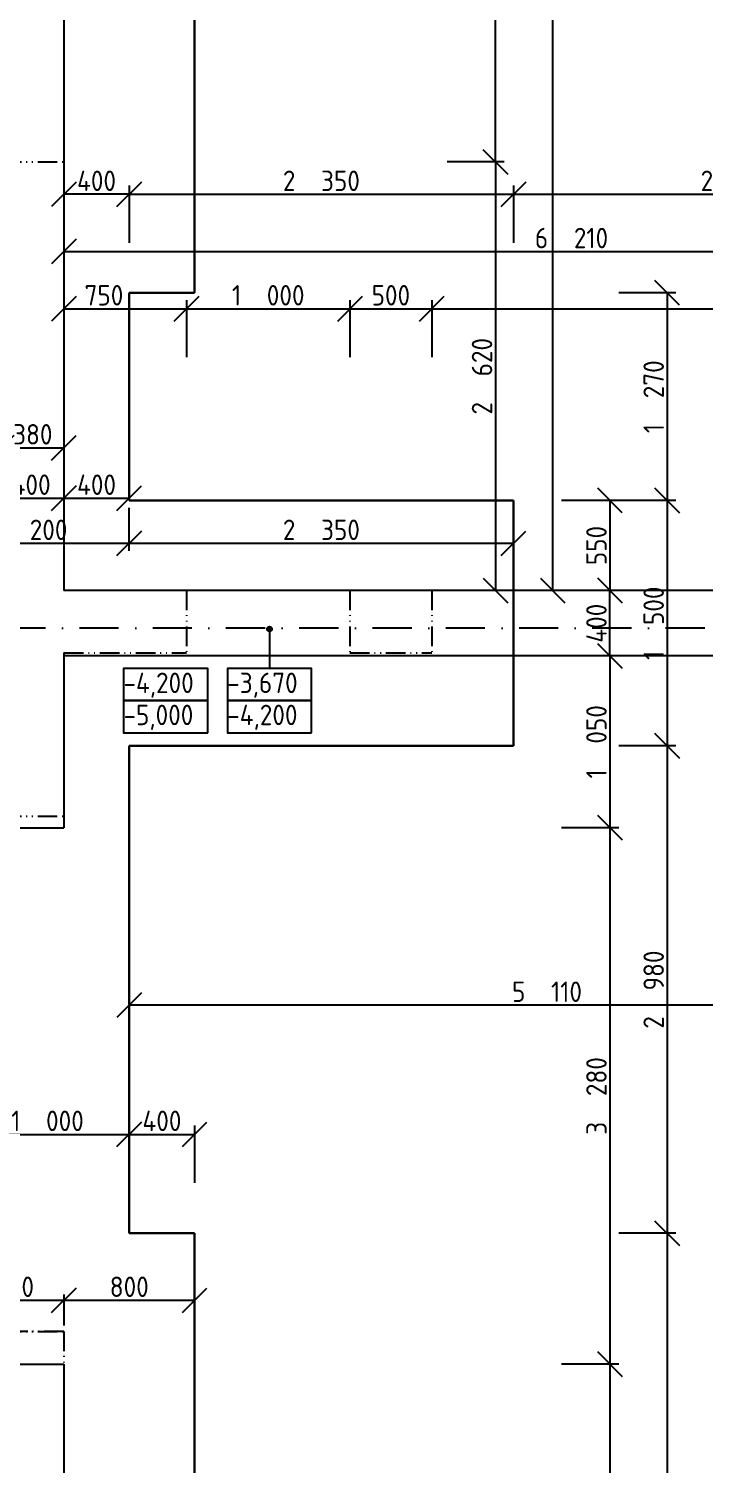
# Model space of a CAD drawing. Extents: x 4511820 to 5180432, y -1526536 to -944957.
# Drawn here: x 4994036 to 4998168, y -1490930 to -1482153 of the extents above; entities that cross this region are included whole.
import ezdxf

# ---------------------------------------------------------------- set-up
doc = ezdxf.new("R2010")
doc.units = 0
doc.header["$MEASUREMENT"] = 0
doc.linetypes.add('ACAD_ISO12W100', pattern=[22, 12, -3, 0.5, -3, 0.5, -3])
doc.linetypes.add('BODKOCIARKOVANA_3', pattern=[5.6, 3, -1.3, 0, -1.3])
doc.layers.get('0').update_dxf_attribs({"linetype": 'CONTINUOUS'})
doc.layers.get('Defpoints').update_dxf_attribs({"color": 61, "linetype": 'CONTINUOUS'})
for name, color, linetype in [('KÓTY', 4, 'CONTINUOUS'), ('MÚRY', 1, 'CONTINUOUS'), ('osi', 253, 'CONTINUOUS'), ('TENKÁ', 7, 'CONTINUOUS')]:
    doc.layers.add(name, color=color, linetype=linetype)
doc.styles.add('STYLE1', font='isocp.shx')
doc.dimstyles.new('STANDARD-50', dxfattribs={"dimtxt": 125, "dimasz": 150, "dimexe": 10, "dimexo": 200, "dimgap": 20, "dimtad": 1, "dimdsep": 46, "dimlunit": 6, "dimtxsty": 'STYLE1', "dimblk1": 'OBLIQUE', "dimblk2": 'OBLIQUE', "dimsah": 1, "dimcen": 2.5, "dimse1": 1, "dimse2": 1, "dimadec": 0, "dimazin": 0, "dimtfac": 1, "dimtmove": 1, "dimatfit": 3, "dimldrblk": 'OBLIQUE', "dimfxl": 1, "dimtolj": 1, "dimtzin": 0, "dimarcsym": 0})

# ---------------------------------------------------------------- blocks, each defined once
blk = doc.blocks.new('_OBLIQUE')
at = {"color": 0, "linetype": 'ByBlock'}
blk.add_line((-0.5, -0.5), (0.5, 0.5), dxfattribs=at)
blk = doc.blocks.new('*D43040')
at = {"layer": 'Defpoints', "color": 0}
for p in [(4994651, -1485038), (4993451, -1485299.5), (4994651, -1485299.5)]:
    blk.add_point(p, dxfattribs=at)
at = {"layer": 'KÓTY', "color": 0, "lineweight": -2}
blk.add_line((4993451, -1485299.5), (4994651, -1485299.5), dxfattribs=at)
at = {"layer": 'KÓTY', "color": 0, "linetype": 'ByBlock', "lineweight": -2, "xscale": 150, "yscale": 150, "zscale": 150, "rotation": 180}
blk.add_blockref('_OBLIQUE', (4993451, -1485299.5), dxfattribs=at)
at = {"layer": 'KÓTY', "color": 0, "linetype": 'ByBlock', "lineweight": -2, "xscale": 150, "yscale": 150, "zscale": 150}
blk.add_blockref('_OBLIQUE', (4994651, -1485299.5), dxfattribs=at)
at = {"layer": 'KÓTY', "color": 0, "insert": (4994051, -1485217), "char_height": 125, "attachment_point": 5, "style": 'STYLE1'}
blk.add_mtext('\\A1;1ﾠ200', dxfattribs=at)
blk = doc.blocks.new('*D43041')
at = {"layer": 'Defpoints', "color": 0}
for p in [(4994651, -1485038), (4997001, -1485038), (4997001, -1485299.5)]:
    blk.add_point(p, dxfattribs=at)
at = {"layer": 'KÓTY', "color": 0, "lineweight": -2}
blk.add_line((4994651, -1485299.5), (4997001, -1485299.5), dxfattribs=at)
at = {"layer": 'KÓTY', "color": 0, "linetype": 'ByBlock', "lineweight": -2, "xscale": 150, "yscale": 150, "zscale": 150, "rotation": 180}
blk.add_blockref('_OBLIQUE', (4994651, -1485299.5), dxfattribs=at)
at = {"layer": 'KÓTY', "color": 0, "linetype": 'ByBlock', "lineweight": -2, "xscale": 150, "yscale": 150, "zscale": 150}
blk.add_blockref('_OBLIQUE', (4997001, -1485299.5), dxfattribs=at)
at = {"layer": 'KÓTY', "color": 0, "insert": (4995826, -1485217), "char_height": 125, "attachment_point": 5, "style": 'STYLE1'}
blk.add_mtext('\\A1;2ﾠ350', dxfattribs=at)
blk = doc.blocks.new('*D43047')
at = {"layer": 'Defpoints', "color": 0}
for p in [(4993851, -1485048.5), (4994251, -1485023.5), (4994251, -1485048.5)]:
    blk.add_point(p, dxfattribs=at)
at = {"layer": 'KÓTY', "color": 0, "lineweight": -2}
blk.add_line((4993851, -1485023.5), (4994251, -1485023.5), dxfattribs=at)
at = {"layer": 'KÓTY', "color": 0, "linetype": 'ByBlock', "lineweight": -2, "xscale": 150, "yscale": 150, "zscale": 150, "rotation": 180}
blk.add_blockref('_OBLIQUE', (4993851, -1485023.5), dxfattribs=at)
at = {"layer": 'KÓTY', "color": 0, "linetype": 'ByBlock', "lineweight": -2, "xscale": 150, "yscale": 150, "zscale": 150}
blk.add_blockref('_OBLIQUE', (4994251, -1485023.5), dxfattribs=at)
at = {"layer": 'KÓTY', "color": 0, "insert": (4994051, -1484941), "char_height": 125, "attachment_point": 5, "style": 'STYLE1'}
blk.add_mtext('\\A1;400', dxfattribs=at)
blk = doc.blocks.new('*D43048')
at = {"layer": 'Defpoints', "color": 0}
for p in [(4994251, -1485048.5), (4994651, -1485023.5), (4994651, -1485038)]:
    blk.add_point(p, dxfattribs=at)
at = {"layer": 'KÓTY', "color": 0, "lineweight": -2}
blk.add_line((4994251, -1485023.5), (4994651, -1485023.5), dxfattribs=at)
at = {"layer": 'KÓTY', "color": 0, "linetype": 'ByBlock', "lineweight": -2, "xscale": 150, "yscale": 150, "zscale": 150, "rotation": 180}
blk.add_blockref('_OBLIQUE', (4994251, -1485023.5), dxfattribs=at)
at = {"layer": 'KÓTY', "color": 0, "linetype": 'ByBlock', "lineweight": -2, "xscale": 150, "yscale": 150, "zscale": 150}
blk.add_blockref('_OBLIQUE', (4994651, -1485023.5), dxfattribs=at)
at = {"layer": 'KÓTY', "color": 0, "insert": (4994451, -1484941), "char_height": 125, "attachment_point": 5, "style": 'STYLE1'}
blk.add_mtext('\\A1;400', dxfattribs=at)
blk = doc.blocks.new('*D43055')
at = {"layer": 'Defpoints', "color": 0}
for p in [(4993871, -1484715.5), (4994251, -1484715.5), (4994251, -1484715.5)]:
    blk.add_point(p, dxfattribs=at)
at = {"layer": 'KÓTY', "color": 0, "lineweight": -2}
blk.add_line((4993871, -1484715.5), (4994251, -1484715.5), dxfattribs=at)
at = {"layer": 'KÓTY', "color": 0, "linetype": 'ByBlock', "lineweight": -2, "xscale": 150, "yscale": 150, "zscale": 150, "rotation": 180}
blk.add_blockref('_OBLIQUE', (4993871, -1484715.5), dxfattribs=at)
at = {"layer": 'KÓTY', "color": 0, "linetype": 'ByBlock', "lineweight": -2, "xscale": 150, "yscale": 150, "zscale": 150}
blk.add_blockref('_OBLIQUE', (4994251, -1484715.5), dxfattribs=at)
at = {"layer": 'KÓTY', "color": 0, "insert": (4994061, -1484633), "char_height": 125, "attachment_point": 5, "style": 'STYLE1'}
blk.add_mtext('\\A1;380', dxfattribs=at)
blk = doc.blocks.new('*D43093')
at = {"layer": 'Defpoints', "color": 0}
for p in [(4993651, -1488913), (4994651, -1488913), (4994651, -1488913)]:
    blk.add_point(p, dxfattribs=at)
at = {"layer": 'KÓTY', "color": 0, "lineweight": -2}
blk.add_line((4993651, -1488913), (4994651, -1488913), dxfattribs=at)
at = {"layer": 'KÓTY', "color": 0, "linetype": 'ByBlock', "lineweight": -2, "xscale": 150, "yscale": 150, "zscale": 150, "rotation": 180}
blk.add_blockref('_OBLIQUE', (4993651, -1488913), dxfattribs=at)
at = {"layer": 'KÓTY', "color": 0, "linetype": 'ByBlock', "lineweight": -2, "xscale": 150, "yscale": 150, "zscale": 150}
blk.add_blockref('_OBLIQUE', (4994651, -1488913), dxfattribs=at)
at = {"layer": 'KÓTY', "color": 0, "insert": (4994151, -1488830.5), "char_height": 125, "attachment_point": 5, "style": 'STYLE1'}
blk.add_mtext('\\A1;1ﾠ000', dxfattribs=at)
blk = doc.blocks.new('*D43094')
at = {"layer": 'Defpoints', "color": 0}
for p in [(4995051, -1488913), (4994651, -1489518), (4995051, -1489518)]:
    blk.add_point(p, dxfattribs=at)
at = {"layer": 'KÓTY', "color": 0, "lineweight": -2}
blk.add_line((4994651, -1488913), (4995051, -1488913), dxfattribs=at)
at = {"layer": 'KÓTY', "color": 0, "linetype": 'ByBlock', "lineweight": -2, "xscale": 150, "yscale": 150, "zscale": 150, "rotation": 180}
blk.add_blockref('_OBLIQUE', (4994651, -1488913), dxfattribs=at)
at = {"layer": 'KÓTY', "color": 0, "linetype": 'ByBlock', "lineweight": -2, "xscale": 150, "yscale": 150, "zscale": 150}
blk.add_blockref('_OBLIQUE', (4995051, -1488913), dxfattribs=at)
at = {"layer": 'KÓTY', "color": 0, "insert": (4994851, -1488830.5), "char_height": 125, "attachment_point": 5, "style": 'STYLE1'}
blk.add_mtext('\\A1;400', dxfattribs=at)
blk = doc.blocks.new('*D43107')
at = {"layer": 'Defpoints', "color": 0}
for p in [(4994251, -1489927.5), (4993651, -1490118), (4994251, -1490118)]:
    blk.add_point(p, dxfattribs=at)
at = {"layer": 'KÓTY', "color": 0, "lineweight": -2}
blk.add_line((4993651, -1489927.5), (4994251, -1489927.5), dxfattribs=at)
at = {"layer": 'KÓTY', "color": 0, "linetype": 'ByBlock', "lineweight": -2, "xscale": 150, "yscale": 150, "zscale": 150, "rotation": 180}
blk.add_blockref('_OBLIQUE', (4993651, -1489927.5), dxfattribs=at)
at = {"layer": 'KÓTY', "color": 0, "linetype": 'ByBlock', "lineweight": -2, "xscale": 150, "yscale": 150, "zscale": 150}
blk.add_blockref('_OBLIQUE', (4994251, -1489927.5), dxfattribs=at)
at = {"layer": 'KÓTY', "color": 0, "insert": (4993951, -1489845), "char_height": 125, "attachment_point": 5, "style": 'STYLE1'}
blk.add_mtext('\\A1;600', dxfattribs=at)
blk = doc.blocks.new('*D43108')
at = {"layer": 'Defpoints', "color": 0}
for p in [(4995051, -1489927.5), (4994251, -1490118), (4995051, -1490118)]:
    blk.add_point(p, dxfattribs=at)
at = {"layer": 'KÓTY', "color": 0, "lineweight": -2}
blk.add_line((4994251, -1489927.5), (4995051, -1489927.5), dxfattribs=at)
at = {"layer": 'KÓTY', "color": 0, "linetype": 'ByBlock', "lineweight": -2, "xscale": 150, "yscale": 150, "zscale": 150, "rotation": 180}
blk.add_blockref('_OBLIQUE', (4994251, -1489927.5), dxfattribs=at)
at = {"layer": 'KÓTY', "color": 0, "linetype": 'ByBlock', "lineweight": -2, "xscale": 150, "yscale": 150, "zscale": 150}
blk.add_blockref('_OBLIQUE', (4995051, -1489927.5), dxfattribs=at)
at = {"layer": 'KÓTY', "color": 0, "insert": (4994651, -1489845), "char_height": 125, "attachment_point": 5, "style": 'STYLE1'}
blk.add_mtext('\\A1;800', dxfattribs=at)
blk = doc.blocks.new('*D43111')
at = {"layer": 'Defpoints', "color": 0}
for p in [(4997001, -1485038), (4997001, -1486538), (4997941, -1486538)]:
    blk.add_point(p, dxfattribs=at)
at = {"layer": 'KÓTY', "color": 0, "lineweight": -2}
blk.add_line((4997941, -1485038), (4997941, -1486538), dxfattribs=at)
at = {"layer": 'KÓTY', "color": 0, "linetype": 'ByBlock', "lineweight": -2, "xscale": 150, "yscale": 150, "zscale": 150}
for p, rotation in [((4997941, -1485038), 90), ((4997941, -1486538), 270)]:
    blk.add_blockref('_OBLIQUE', p, dxfattribs=dict(at, rotation=rotation))
at = {"layer": 'KÓTY', "color": 0, "insert": (4997858.5, -1485788), "char_height": 125, "attachment_point": 5, "rotation": 90, "style": 'STYLE1'}
blk.add_mtext('\\A1;1ﾠ500', dxfattribs=at)
blk = doc.blocks.new('*D43112')
at = {"layer": 'Defpoints', "color": 0}
for p in [(4997001, -1486538), (4995051, -1489518), (4997941, -1489518)]:
    blk.add_point(p, dxfattribs=at)
at = {"layer": 'KÓTY', "color": 0, "lineweight": -2}
blk.add_line((4997941, -1486538), (4997941, -1489518), dxfattribs=at)
at = {"layer": 'KÓTY', "color": 0, "linetype": 'ByBlock', "lineweight": -2, "xscale": 150, "yscale": 150, "zscale": 150}
for p, rotation in [((4997941, -1486538), 90), ((4997941, -1489518), 270)]:
    blk.add_blockref('_OBLIQUE', p, dxfattribs=dict(at, rotation=rotation))
at = {"layer": 'KÓTY', "color": 0, "insert": (4997858.5, -1488028), "char_height": 125, "attachment_point": 5, "rotation": 90, "style": 'STYLE1'}
blk.add_mtext('\\A1;2ﾠ980', dxfattribs=at)
blk = doc.blocks.new('*D43113')
at = {"layer": 'Defpoints', "color": 0}
for p in [(4995051, -1489518), (4995051, -1500068), (4997941, -1500068)]:
    blk.add_point(p, dxfattribs=at)
at = {"layer": 'KÓTY', "color": 0, "lineweight": -2}
blk.add_line((4997941, -1489518), (4997941, -1500068), dxfattribs=at)
at = {"layer": 'KÓTY', "color": 0, "linetype": 'ByBlock', "lineweight": -2, "xscale": 150, "yscale": 150, "zscale": 150}
for p, rotation in [((4997941, -1489518), 90), ((4997941, -1500068), 270)]:
    blk.add_blockref('_OBLIQUE', p, dxfattribs=dict(at, rotation=rotation))
at = {"layer": 'KÓTY', "color": 0, "insert": (4997858.5, -1494793), "char_height": 125, "attachment_point": 5, "rotation": 90, "style": 'STYLE1'}
blk.add_mtext('\\A1;10ﾠ550', dxfattribs=at)
blk = doc.blocks.new('*D43115')
at = {"layer": 'Defpoints', "color": 0}
for p in [(4994251, -1485988), (4994251, -1487038), (4997591, -1487038)]:
    blk.add_point(p, dxfattribs=at)
at = {"layer": 'KÓTY', "color": 0, "lineweight": -2}
blk.add_line((4997591, -1485988), (4997591, -1487038), dxfattribs=at)
at = {"layer": 'KÓTY', "color": 0, "linetype": 'ByBlock', "lineweight": -2, "xscale": 150, "yscale": 150, "zscale": 150}
for p, rotation in [((4997591, -1485988), 90), ((4997591, -1487038), 270)]:
    blk.add_blockref('_OBLIQUE', p, dxfattribs=dict(at, rotation=rotation))
at = {"layer": 'KÓTY', "color": 0, "insert": (4997508.5, -1486513), "char_height": 125, "attachment_point": 5, "rotation": 90, "style": 'STYLE1'}
blk.add_mtext('\\A1;1ﾠ050', dxfattribs=at)
blk = doc.blocks.new('*D43120')
at = {"layer": 'Defpoints', "color": 0}
for p in [(4994051, -1487038), (4994051, -1490318), (4997591, -1490318)]:
    blk.add_point(p, dxfattribs=at)
at = {"layer": 'KÓTY', "color": 0, "lineweight": -2}
blk.add_line((4997591, -1487038), (4997591, -1490318), dxfattribs=at)
at = {"layer": 'KÓTY', "color": 0, "linetype": 'ByBlock', "lineweight": -2, "xscale": 150, "yscale": 150, "zscale": 150}
for p, rotation in [((4997591, -1487038), 90), ((4997591, -1490318), 270)]:
    blk.add_blockref('_OBLIQUE', p, dxfattribs=dict(at, rotation=rotation))
at = {"layer": 'KÓTY', "color": 0, "insert": (4997508.5, -1488678), "char_height": 125, "attachment_point": 5, "rotation": 90, "style": 'STYLE1'}
blk.add_mtext('\\A1;3ﾠ280', dxfattribs=at)
blk = doc.blocks.new('*D43121')
at = {"layer": 'Defpoints', "color": 0}
for p in [(4994051, -1490318), (4994251, -1498868), (4997591, -1498868)]:
    blk.add_point(p, dxfattribs=at)
at = {"layer": 'KÓTY', "color": 0, "lineweight": -2}
blk.add_line((4997591, -1490318), (4997591, -1498868), dxfattribs=at)
at = {"layer": 'KÓTY', "color": 0, "linetype": 'ByBlock', "lineweight": -2, "xscale": 150, "yscale": 150, "zscale": 150}
for p, rotation in [((4997591, -1490318), 90), ((4997591, -1498868), 270)]:
    blk.add_blockref('_OBLIQUE', p, dxfattribs=dict(at, rotation=rotation))
at = {"layer": 'KÓTY', "color": 0, "insert": (4997508.5, -1494593), "char_height": 125, "attachment_point": 5, "rotation": 90, "style": 'STYLE1'}
blk.add_mtext('\\A1;8ﾠ550', dxfattribs=at)
blk = doc.blocks.new('*D43124')
at = {"layer": 'Defpoints', "color": 0}
for p in [(4997591, -1485588), (4997591, -1485588), (4997591, -1485988)]:
    blk.add_point(p, dxfattribs=at)
at = {"layer": 'KÓTY', "color": 0, "lineweight": -2}
blk.add_line((4997591, -1485988), (4997591, -1485588), dxfattribs=at)
at = {"layer": 'KÓTY', "color": 0, "linetype": 'ByBlock', "lineweight": -2, "xscale": 150, "yscale": 150, "zscale": 150}
for p, rotation in [((4997591, -1485588), 90), ((4997591, -1485988), 270)]:
    blk.add_blockref('_OBLIQUE', p, dxfattribs=dict(at, rotation=rotation))
at = {"layer": 'KÓTY', "color": 0, "insert": (4997508.5, -1485788), "char_height": 125, "attachment_point": 5, "rotation": 90, "style": 'STYLE1'}
blk.add_mtext('\\A1;400', dxfattribs=at)
blk = doc.blocks.new('*D43125')
at = {"layer": 'Defpoints', "color": 0}
for p in [(4997001, -1485038), (4997001, -1485588), (4997591, -1485588)]:
    blk.add_point(p, dxfattribs=at)
at = {"layer": 'KÓTY', "color": 0, "lineweight": -2}
blk.add_line((4997591, -1485038), (4997591, -1485588), dxfattribs=at)
at = {"layer": 'KÓTY', "color": 0, "linetype": 'ByBlock', "lineweight": -2, "xscale": 150, "yscale": 150, "zscale": 150}
for p, rotation in [((4997591, -1485038), 90), ((4997591, -1485588), 270)]:
    blk.add_blockref('_OBLIQUE', p, dxfattribs=dict(at, rotation=rotation))
at = {"layer": 'KÓTY', "color": 0, "insert": (4997508.5, -1485313), "char_height": 125, "attachment_point": 5, "rotation": 90, "style": 'STYLE1'}
blk.add_mtext('\\A1;550', dxfattribs=at)
blk = doc.blocks.new('*D43234')
at = {"layer": 'Defpoints', "color": 0}
for p in [(5026541, -1481806), (4995051, -1483784.6), (5026541, -1483784.6)]:
    blk.add_point(p, dxfattribs=at)
at = {"layer": 'KÓTY', "color": 0, "lineweight": -2}
blk.add_line((4995051, -1481806), (5026541, -1481806), dxfattribs=at)
at = {"layer": 'KÓTY', "color": 0, "linetype": 'ByBlock', "lineweight": -2, "xscale": 150, "yscale": 150, "zscale": 150, "rotation": 180}
blk.add_blockref('_OBLIQUE', (4995051, -1481806), dxfattribs=at)
at = {"layer": 'KÓTY', "color": 0, "linetype": 'ByBlock', "lineweight": -2, "xscale": 150, "yscale": 150, "zscale": 150}
blk.add_blockref('_OBLIQUE', (5026541, -1481806), dxfattribs=at)
at = {"layer": 'KÓTY', "color": 0, "insert": (5010796, -1481723.5), "char_height": 125, "attachment_point": 5, "style": 'STYLE1'}
blk.add_mtext('\\A1;31ﾠ490', dxfattribs=at)
blk = doc.blocks.new('*D43520')
at = {"layer": 'Defpoints', "color": 0}
for p in [(4997001, -1483165.5), (4994651, -1485118), (4997001, -1485118)]:
    blk.add_point(p, dxfattribs=at)
at = {"layer": 'KÓTY', "color": 0, "lineweight": -2}
blk.add_line((4994651, -1483165.5), (4997001, -1483165.5), dxfattribs=at)
at = {"layer": 'KÓTY', "color": 0, "linetype": 'ByBlock', "lineweight": -2, "xscale": 150, "yscale": 150, "zscale": 150, "rotation": 180}
blk.add_blockref('_OBLIQUE', (4994651, -1483165.5), dxfattribs=at)
at = {"layer": 'KÓTY', "color": 0, "linetype": 'ByBlock', "lineweight": -2, "xscale": 150, "yscale": 150, "zscale": 150}
blk.add_blockref('_OBLIQUE', (4997001, -1483165.5), dxfattribs=at)
at = {"layer": 'KÓTY', "color": 0, "insert": (4995826, -1483083), "char_height": 125, "attachment_point": 5, "style": 'STYLE1'}
blk.add_mtext('\\A1;2ﾠ350', dxfattribs=at)
blk = doc.blocks.new('*D43522')
at = {"layer": 'Defpoints', "color": 0}
for p in [(4994251, -1483165.5), (4994251, -1483848), (4994651, -1483848)]:
    blk.add_point(p, dxfattribs=at)
at = {"layer": 'KÓTY', "color": 0, "lineweight": -2}
blk.add_line((4994651, -1483165.5), (4994251, -1483165.5), dxfattribs=at)
at = {"layer": 'KÓTY', "color": 0, "linetype": 'ByBlock', "lineweight": -2, "xscale": 150, "yscale": 150, "zscale": 150, "rotation": 180}
blk.add_blockref('_OBLIQUE', (4994251, -1483165.5), dxfattribs=at)
at = {"layer": 'KÓTY', "color": 0, "linetype": 'ByBlock', "lineweight": -2, "xscale": 150, "yscale": 150, "zscale": 150}
blk.add_blockref('_OBLIQUE', (4994651, -1483165.5), dxfattribs=at)
at = {"layer": 'KÓTY', "color": 0, "insert": (4994451, -1483083), "char_height": 125, "attachment_point": 5, "style": 'STYLE1'}
blk.add_mtext('\\A1;400', dxfattribs=at)
blk = doc.blocks.new('*D43523')
at = {"layer": 'Defpoints', "color": 0}
for p in [(5000461, -1483515.5), (4994251, -1485668), (5000461, -1485668)]:
    blk.add_point(p, dxfattribs=at)
at = {"layer": 'KÓTY', "color": 0, "lineweight": -2}
blk.add_line((4994251, -1483515.5), (5000461, -1483515.5), dxfattribs=at)
at = {"layer": 'KÓTY', "color": 0, "linetype": 'ByBlock', "lineweight": -2, "xscale": 150, "yscale": 150, "zscale": 150, "rotation": 180}
blk.add_blockref('_OBLIQUE', (4994251, -1483515.5), dxfattribs=at)
at = {"layer": 'KÓTY', "color": 0, "linetype": 'ByBlock', "lineweight": -2, "xscale": 150, "yscale": 150, "zscale": 150}
blk.add_blockref('_OBLIQUE', (5000461, -1483515.5), dxfattribs=at)
at = {"layer": 'KÓTY', "color": 0, "insert": (4997356, -1483433), "char_height": 125, "attachment_point": 5, "style": 'STYLE1'}
blk.add_mtext('\\A1;6ﾠ210', dxfattribs=at)
blk = doc.blocks.new('*D43525')
at = {"layer": 'Defpoints', "color": 0}
for p in [(4999761, -1483165.5), (4997001, -1485118), (4999761, -1485118)]:
    blk.add_point(p, dxfattribs=at)
at = {"layer": 'KÓTY', "color": 0, "lineweight": -2}
blk.add_line((4997001, -1483165.5), (4999761, -1483165.5), dxfattribs=at)
at = {"layer": 'KÓTY', "color": 0, "linetype": 'ByBlock', "lineweight": -2, "xscale": 150, "yscale": 150, "zscale": 150, "rotation": 180}
blk.add_blockref('_OBLIQUE', (4997001, -1483165.5), dxfattribs=at)
at = {"layer": 'KÓTY', "color": 0, "linetype": 'ByBlock', "lineweight": -2, "xscale": 150, "yscale": 150, "zscale": 150}
blk.add_blockref('_OBLIQUE', (4999761, -1483165.5), dxfattribs=at)
at = {"layer": 'KÓTY', "color": 0, "insert": (4998381, -1483083), "char_height": 125, "attachment_point": 5, "style": 'STYLE1'}
blk.add_mtext('\\A1;2ﾠ760', dxfattribs=at)
blk = doc.blocks.new('*D43534')
at = {"layer": 'Defpoints', "color": 0}
for p in [(4995001, -1483865.5), (4994251, -1485668), (4995001, -1485668)]:
    blk.add_point(p, dxfattribs=at)
at = {"layer": 'KÓTY', "color": 0, "lineweight": -2}
blk.add_line((4994251, -1483865.5), (4995001, -1483865.5), dxfattribs=at)
at = {"layer": 'KÓTY', "color": 0, "linetype": 'ByBlock', "lineweight": -2, "xscale": 150, "yscale": 150, "zscale": 150, "rotation": 180}
blk.add_blockref('_OBLIQUE', (4994251, -1483865.5), dxfattribs=at)
at = {"layer": 'KÓTY', "color": 0, "linetype": 'ByBlock', "lineweight": -2, "xscale": 150, "yscale": 150, "zscale": 150}
blk.add_blockref('_OBLIQUE', (4995001, -1483865.5), dxfattribs=at)
at = {"layer": 'KÓTY', "color": 0, "insert": (4994496, -1483783), "char_height": 125, "attachment_point": 5, "style": 'STYLE1'}
blk.add_mtext('\\A1;750', dxfattribs=at)
blk = doc.blocks.new('*D43535')
at = {"layer": 'Defpoints', "color": 0}
for p in [(4996001, -1483865.5), (4995001, -1485668), (4996001, -1485668)]:
    blk.add_point(p, dxfattribs=at)
at = {"layer": 'KÓTY', "color": 0, "lineweight": -2}
blk.add_line((4995001, -1483865.5), (4996001, -1483865.5), dxfattribs=at)
at = {"layer": 'KÓTY', "color": 0, "linetype": 'ByBlock', "lineweight": -2, "xscale": 150, "yscale": 150, "zscale": 150, "rotation": 180}
blk.add_blockref('_OBLIQUE', (4995001, -1483865.5), dxfattribs=at)
at = {"layer": 'KÓTY', "color": 0, "linetype": 'ByBlock', "lineweight": -2, "xscale": 150, "yscale": 150, "zscale": 150}
blk.add_blockref('_OBLIQUE', (4996001, -1483865.5), dxfattribs=at)
at = {"layer": 'KÓTY', "color": 0, "insert": (4995501, -1483783), "char_height": 125, "attachment_point": 5, "style": 'STYLE1'}
blk.add_mtext('\\A1;1ﾠ000', dxfattribs=at)
blk = doc.blocks.new('*D43536')
at = {"layer": 'Defpoints', "color": 0}
for p in [(4996501, -1483865.5), (4996001, -1485668), (4996501, -1485668)]:
    blk.add_point(p, dxfattribs=at)
at = {"layer": 'KÓTY', "color": 0, "lineweight": -2}
blk.add_line((4996001, -1483865.5), (4996501, -1483865.5), dxfattribs=at)
at = {"layer": 'KÓTY', "color": 0, "linetype": 'ByBlock', "lineweight": -2, "xscale": 150, "yscale": 150, "zscale": 150, "rotation": 180}
blk.add_blockref('_OBLIQUE', (4996001, -1483865.5), dxfattribs=at)
at = {"layer": 'KÓTY', "color": 0, "linetype": 'ByBlock', "lineweight": -2, "xscale": 150, "yscale": 150, "zscale": 150}
blk.add_blockref('_OBLIQUE', (4996501, -1483865.5), dxfattribs=at)
at = {"layer": 'KÓTY', "color": 0, "insert": (4996251, -1483783), "char_height": 125, "attachment_point": 5, "style": 'STYLE1'}
blk.add_mtext('\\A1;500', dxfattribs=at)
blk = doc.blocks.new('*D43537')
at = {"layer": 'Defpoints', "color": 0}
for p in [(5000511, -1483865.5), (4996501, -1485668), (5000511, -1485668)]:
    blk.add_point(p, dxfattribs=at)
at = {"layer": 'KÓTY', "color": 0, "lineweight": -2}
blk.add_line((4996501, -1483865.5), (5000511, -1483865.5), dxfattribs=at)
at = {"layer": 'KÓTY', "color": 0, "linetype": 'ByBlock', "lineweight": -2, "xscale": 150, "yscale": 150, "zscale": 150, "rotation": 180}
blk.add_blockref('_OBLIQUE', (4996501, -1483865.5), dxfattribs=at)
at = {"layer": 'KÓTY', "color": 0, "linetype": 'ByBlock', "lineweight": -2, "xscale": 150, "yscale": 150, "zscale": 150}
blk.add_blockref('_OBLIQUE', (5000511, -1483865.5), dxfattribs=at)
at = {"layer": 'KÓTY', "color": 0, "insert": (4998506, -1483783), "char_height": 125, "attachment_point": 5, "style": 'STYLE1'}
blk.add_mtext('\\A1;4ﾠ010', dxfattribs=at)
blk = doc.blocks.new('*D43566')
at = {"layer": 'Defpoints', "color": 0}
for p in [(4994651, -1483768), (4994651, -1485038), (4997941, -1485038)]:
    blk.add_point(p, dxfattribs=at)
at = {"layer": 'KÓTY', "color": 0, "lineweight": -2}
blk.add_line((4997941, -1483768), (4997941, -1485038), dxfattribs=at)
at = {"layer": 'KÓTY', "color": 0, "linetype": 'ByBlock', "lineweight": -2, "xscale": 150, "yscale": 150, "zscale": 150}
for p, rotation in [((4997941, -1483768), 90), ((4997941, -1485038), 270)]:
    blk.add_blockref('_OBLIQUE', p, dxfattribs=dict(at, rotation=rotation))
at = {"layer": 'KÓTY', "color": 0, "insert": (4997858.5, -1484403), "char_height": 125, "attachment_point": 5, "rotation": 90, "style": 'STYLE1'}
blk.add_mtext('\\A1;1ﾠ270', dxfattribs=at)
blk = doc.blocks.new('*D43567')
at = {"layer": 'Defpoints', "color": 0}
for p in [(4993901, -1466458), (4997241, -1466458), (4993901, -1485588)]:
    blk.add_point(p, dxfattribs=at)
at = {"layer": 'KÓTY', "color": 0, "lineweight": -2}
blk.add_line((4997241, -1485588), (4997241, -1466458), dxfattribs=at)
at = {"layer": 'KÓTY', "color": 0, "linetype": 'ByBlock', "lineweight": -2, "xscale": 150, "yscale": 150, "zscale": 150}
for p, rotation in [((4997241, -1466458), 90), ((4997241, -1485588), 270)]:
    blk.add_blockref('_OBLIQUE', p, dxfattribs=dict(at, rotation=rotation))
at = {"layer": 'KÓTY', "color": 0, "insert": (4997158.5, -1476023), "char_height": 125, "attachment_point": 5, "rotation": 90, "style": 'STYLE1'}
blk.add_mtext('\\A1;19ﾠ130', dxfattribs=at)
blk = doc.blocks.new('*D43569')
at = {"layer": 'Defpoints', "color": 0}
for p in [(4994417, -1466458), (4996891, -1466458), (4994417, -1482968)]:
    blk.add_point(p, dxfattribs=at)
at = {"layer": 'KÓTY', "color": 0, "lineweight": -2}
blk.add_line((4996891, -1482968), (4996891, -1466458), dxfattribs=at)
at = {"layer": 'KÓTY', "color": 0, "linetype": 'ByBlock', "lineweight": -2, "xscale": 150, "yscale": 150, "zscale": 150}
for p, rotation in [((4996891, -1466458), 90), ((4996891, -1482968), 270)]:
    blk.add_blockref('_OBLIQUE', p, dxfattribs=dict(at, rotation=rotation))
at = {"layer": 'KÓTY', "color": 0, "insert": (4996808.5, -1474713), "char_height": 125, "attachment_point": 5, "rotation": 90, "style": 'STYLE1'}
blk.add_mtext('\\A1;16ﾠ510', dxfattribs=at)
blk = doc.blocks.new('*D43571')
at = {"layer": 'Defpoints', "color": 0}
for p in [(4994251, -1482968), (4994251, -1485588), (4996891, -1485588)]:
    blk.add_point(p, dxfattribs=at)
at = {"layer": 'KÓTY', "color": 0, "lineweight": -2}
blk.add_line((4996891, -1482968), (4996891, -1485588), dxfattribs=at)
at = {"layer": 'KÓTY', "color": 0, "linetype": 'ByBlock', "lineweight": -2, "xscale": 150, "yscale": 150, "zscale": 150}
for p, rotation in [((4996891, -1482968), 90), ((4996891, -1485588), 270)]:
    blk.add_blockref('_OBLIQUE', p, dxfattribs=dict(at, rotation=rotation))
at = {"layer": 'KÓTY', "color": 0, "insert": (4996808.5, -1484278), "char_height": 125, "attachment_point": 5, "rotation": 90, "style": 'STYLE1'}
blk.add_mtext('\\A1;2ﾠ620', dxfattribs=at)
blk = doc.blocks.new('*D43854')
at = {"layer": 'Defpoints', "color": 0}
for p in [(4994651, -1488123.5), (4994651, -1488123.5), (4999761, -1488123.5)]:
    blk.add_point(p, dxfattribs=at)
at = {"layer": 'KÓTY', "color": 0, "lineweight": -2}
blk.add_line((4999761, -1488123.5), (4994651, -1488123.5), dxfattribs=at)
at = {"layer": 'KÓTY', "color": 0, "linetype": 'ByBlock', "lineweight": -2, "xscale": 150, "yscale": 150, "zscale": 150, "rotation": 180}
blk.add_blockref('_OBLIQUE', (4994651, -1488123.5), dxfattribs=at)
at = {"layer": 'KÓTY', "color": 0, "linetype": 'ByBlock', "lineweight": -2, "xscale": 150, "yscale": 150, "zscale": 150}
blk.add_blockref('_OBLIQUE', (4999761, -1488123.5), dxfattribs=at)
at = {"layer": 'KÓTY', "color": 0, "insert": (4997206, -1488041), "char_height": 125, "attachment_point": 5, "style": 'STYLE1'}
blk.add_mtext('\\A1;5ﾠ110', dxfattribs=at)

msp = doc.modelspace()

# ---------------------------------------------------------------- hatches: boundary and pattern name
at = {"layer": 'KÓTY', "ltscale": 0.25}
msp.add_hatch(color=256, dxfattribs=at).paths.add_polyline_path([(4995493.75, -1485823.632, -1), (4995523.75, -1485823.632, -1)])

# ---------------------------------------------------------------- linework, layer by layer
at = {"layer": 'KÓTY'}
for p, q in [((4996944.403, -1482968), (4996594.403, -1482968)), ((4994651, -1483112.097), (4994651, -1483462.097)), ((4994651, -1483112.097), (4994651, -1483462.097)), ((4997001, -1483112.097), (4997001, -1483462.097)), ((4997001, -1483112.097), (4997001, -1483462.097)), ((4997994.403, -1483768), (4997644.403, -1483768)), ((4995001, -1483812.097), (4995001, -1484162.097)), ((4995001, -1483812.097), (4995001, -1484162.097)), ((4996001, -1483812.097), (4996001, -1484162.097)), ((4996001, -1483812.097), (4996001, -1484162.097)), ((4996501, -1483812.097), (4996501, -1484162.097)), ((4996501, -1483812.097), (4996501, -1484162.097)), ((4994651, -1485344.5), (4994651, -1485083)), ((4997644.403, -1485038), (4997294.403, -1485038)), ((4997994.403, -1485038), (4997644.403, -1485038)), ((4995508.75, -1485808.632), (4995508.75, -1486064.816)), ((4997994.403, -1486538), (4997644.403, -1486538)), ((4997644.403, -1487038), (4997294.403, -1487038)), ((4995051, -1488859.597), (4995051, -1489209.597)), ((4995051, -1488859.597), (4995051, -1489209.597)), ((4997994.403, -1489518), (4997644.403, -1489518)), ((4994251, -1489892), (4994251, -1490082.5)), ((4997644.403, -1490318), (4997294.403, -1490318))]:
    msp.add_line(p, q, dxfattribs=at)
at = {"layer": 'KÓTY', "ltscale": 0.25}
msp.add_circle((4995508.75, -1485823.632), 15, dxfattribs=at)
at = {"layer": 'MÚRY', "linetype": 'Continuous', "lineweight": 30}
for p, q in [((4995051, -1464910.809), (4995051, -1483768)), ((4994651, -1483768), (4995051, -1483768)), ((4994651, -1483768), (4994651, -1485038)), ((4997001, -1485038), (4994651, -1485038)), ((4997001, -1485038), (4997001, -1486538)), ((4997001, -1486538), (4994651, -1486538)), ((4994651, -1486538), (4994651, -1489518)), ((4995051, -1489518), (4994651, -1489518)), ((4995051, -1489518), (4995051, -1500068))]:
    msp.add_line(p, q, dxfattribs=at)
at = {"layer": 'osi', "linetype": 'BODKOCIARKOVANA_3', "ltscale": 80}
msp.add_line((5043429.122, -1485818), (4978440.258, -1485818), dxfattribs=at)
at = {"layer": 'TENKÁ'}
for p, q in [((4994251, -1466458), (4994251, -1485588)), ((5027241, -1485588), (4994251, -1485588)), ((4994251, -1485988), (4994251, -1487038)), ((5000461, -1485988), (4994251, -1485988)), ((4993851, -1487038), (4994251, -1487038)), ((4993851, -1490318), (4994251, -1490318)), ((4994251, -1490318.012), (4994251, -1498868))]:
    msp.add_line(p, q, dxfattribs=at)
at = {"layer": 'TENKÁ', "color": 40, "linetype": 'ACAD_ISO12W100', "ltscale": 10}
for p, q in [((4993871, -1482968), (4994251, -1482968)), ((4995001, -1485588), (4995001, -1485968)), ((4996001, -1485588), (4996001, -1485968)), ((4996501, -1485588), (4996501, -1485968)), ((4994251, -1485968), (4995001, -1485968)), ((4994251, -1485968), (4994251, -1485988)), ((4996001, -1485968), (4996501, -1485968)), ((4993871, -1486968), (4994251, -1486968)), ((4994251, -1490118), (4993651, -1490118)), ((4993651, -1490118), (4994251, -1490118)), ((4994251, -1490118), (4994251, -1490318.012))]:
    msp.add_line(p, q, dxfattribs=at)
at = {"layer": 'TENKÁ', "ltscale": 0.25}
for points in [[(4995131.434, -1486261.066), (4995131.434, -1486064.816), (4994616.802, -1486064.816), (4994616.802, -1486261.066)], [(4995766.066, -1486261.066), (4995766.066, -1486064.816), (4995251.434, -1486064.816), (4995251.434, -1486261.066)], [(4995131.434, -1486457.316), (4995131.434, -1486261.066), (4994616.802, -1486261.066), (4994616.802, -1486457.316)], [(4995766.066, -1486457.316), (4995766.066, -1486261.066), (4995251.434, -1486261.066), (4995251.434, -1486457.316)]]:
    msp.add_lwpolyline(points, close=True, dxfattribs=at)

# ---------------------------------------------------------------- texts
at = {"layer": 'TENKÁ', "ltscale": 0.25, "style": 'STYLE1'}
for s, p in [('-4,200', (4994615.691, -1486215.017)), ('-3,670', (4995250.323, -1486215.017)), ('-5,000', (4994615.691, -1486411.267)), ('-4,200', (4995250.323, -1486411.267))]:
    msp.add_text(s, height=125, dxfattribs=at).set_placement(p)

# ---------------------------------------------------------------- dimensions: what is measured, and where the dimension line sits
at = {"layer": 'KÓTY'}
for base, p1, p2, picture, middle in [((4997241, -1466458), (4993901, -1485588), (4993901, -1466458), '*D43567', (4997158.457, -1476023)), ((4996891, -1466458), (4994417, -1482968), (4994417, -1466458), '*D43569', (4996808.457, -1474713)), ((4996891, -1485588), (4994251, -1482968), (4994251, -1485588), '*D43571', (4996808.457, -1484278)), ((4997941, -1485038), (4994651, -1483768), (4994651, -1485038), '*D43566', (4997858.457, -1484403)), ((4997941, -1486538), (4997001, -1485038), (4997001, -1486538), '*D43111', (4997858.457, -1485788)), ((4997591, -1485588), (4997001, -1485038), (4997001, -1485588), '*D43125', (4997508.5, -1485313)), ((4997591, -1485588), (4997591, -1485988), (4997591, -1485588), '*D43124', (4997508.5, -1485788)), ((4997591, -1487038), (4994251, -1485988), (4994251, -1487038), '*D43115', (4997508.457, -1486513)), ((4997941, -1489518), (4997001, -1486538), (4995051, -1489518), '*D43112', (4997858.457, -1488028)), ((4997591, -1490318), (4994051, -1487038), (4994051, -1490318), '*D43120', (4997508.457, -1488678)), ((4997941, -1500068), (4995051, -1489518), (4995051, -1500068), '*D43113', (4997858.457, -1494793)), ((4997591, -1498868), (4994051, -1490318), (4994251, -1498868), '*D43121', (4997508.457, -1494593))]:
    dim = msp.add_linear_dim(base=base, p1=p1, p2=p2, angle=90, dimstyle='STANDARD-50', override={"dimtxsty": 'STYLE1', "dimldrblk": 'OBLIQUE'}, dxfattribs=at)
    dim.commit()
    dim.dimension.update_dxf_attribs({"geometry": picture, "text_midpoint": middle})
for base, p1, p2, picture, middle in [((5026541, -1481806), (4995051, -1483784.596), (5026541, -1483784.596), '*D43234', (5010796, -1481723.457)), ((4994251, -1483165.5), (4994651, -1483848), (4994251, -1483848), '*D43522', (4994451, -1483083)), ((4997001, -1483165.5), (4994651, -1485118), (4997001, -1485118), '*D43520', (4995826, -1483082.957)), ((4999761, -1483165.5), (4997001, -1485118), (4999761, -1485118), '*D43525', (4998381, -1483082.957)), ((5000461, -1483515.5), (4994251, -1485668), (5000461, -1485668), '*D43523', (4997356, -1483432.957)), ((4996001, -1483865.5), (4995001, -1485668), (4996001, -1485668), '*D43535', (4995501, -1483782.957)), ((4996501, -1483865.5), (4996001, -1485668), (4996501, -1485668), '*D43536', (4996251, -1483783)), ((5000511, -1483865.5), (4996501, -1485668), (5000511, -1485668), '*D43537', (4998506, -1483782.957)), ((4994251, -1484715.5), (4993871, -1484715.5), (4994251, -1484715.5), '*D43055', (4994061, -1484633)), ((4994251, -1485023.5), (4993851, -1485048.5), (4994251, -1485048.5), '*D43047', (4994051, -1484941)), ((4994651, -1485023.5), (4994251, -1485048.5), (4994651, -1485038), '*D43048', (4994451, -1484941)), ((4994651, -1485299.5), (4993451, -1485299.5), (4994651, -1485038), '*D43040', (4994051, -1485216.957)), ((4997001, -1485299.5), (4994651, -1485038), (4997001, -1485038), '*D43041', (4995826, -1485216.957)), ((4994651, -1488123.5), (4999761, -1488123.5), (4994651, -1488123.5), '*D43854', (4997206, -1488040.957)), ((4994651, -1488913), (4993651, -1488913), (4994651, -1488913), '*D43093', (4994151, -1488830.457)), ((4995051, -1488913), (4994651, -1489518), (4995051, -1489518), '*D43094', (4994851, -1488830.5)), ((4994251, -1489927.5), (4993651, -1490118), (4994251, -1490118), '*D43107', (4993951, -1489845)), ((4995051, -1489927.5), (4994251, -1490118), (4995051, -1490118), '*D43108', (4994651, -1489845))]:
    dim = msp.add_linear_dim(base=base, p1=p1, p2=p2, dimstyle='STANDARD-50', override={"dimtxsty": 'STYLE1', "dimldrblk": 'OBLIQUE'}, dxfattribs=at)
    dim.commit()
    dim.dimension.update_dxf_attribs({"geometry": picture, "text_midpoint": middle})
dim = msp.add_linear_dim(base=(4995001, -1483865.5), p1=(4994251, -1485668), p2=(4995001, -1485668), dimstyle='STANDARD-50', override={"dimtxsty": 'STYLE1', "dimldrblk": 'OBLIQUE'}, dxfattribs=at)
dim.commit()
dim.dimension.update_dxf_attribs({"geometry": '*D43534', "text_midpoint": (4994496, -1483865.5), "dimtype": 160})

doc.saveas('drawing.dxf')
